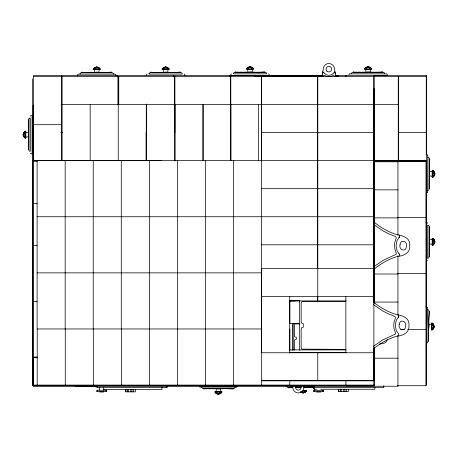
<?xml version="1.0" encoding="UTF-8"?>
<svg xmlns="http://www.w3.org/2000/svg" width="458" height="458" viewBox="0 0 458 458"><rect width="100%" height="100%" fill="white"/><g stroke="black" fill="none" stroke-linecap="round" stroke-linejoin="round"><path stroke-width="0.69" d="M427.595 192.062L427.789 155.48M432.163 177.383L432.197 170.204M432.163 245.396L432.197 238.212M432.61 177.389L432.65 170.204M432.61 245.396L432.65 238.217M434.642 174.704L434.653 172.906M434.642 242.717L434.653 240.919M435.094 174.252L435.1 173.364M435.094 242.265L435.1 241.372M426.45 344.628L427.726 308.068M431.447 330.092L431.699 322.913M431.9 330.109L432.152 322.93M434.012 327.487L434.075 325.695M434.476 327.052L434.505 326.159M299.647 300.66L299.647 350.244M237.616 386.174L236.952 387.039M295.633 387.817C297.047 387.245 299.269 387.245 300.683 387.817M348.887 74.746L349.551 73.875M98.739 72.77L99.18 69.627M167.725 72.095L168.08 69.582M252.123 71.872L252.478 69.358M215.964 391.561L216.405 388.418M370.179 71.872L370.533 69.358M322.398 74.047L323.233 69.147A5.611 5.611 0 0 1 328.827 63.525A5.611 5.611 0 0 1 334.455 69.124L335.302 74.019M292.542 386.128L292.719 387.302A5.611 5.611 0 0 0 298.335 392.912A5.611 5.611 0 0 0 303.94 387.296L304.123 386.128M323.159 76.795L323.869 75.129L325.1 75.65A7.517 7.517 0 0 0 332.617 75.633L333.83 75.112L334.546 76.767M247.601 67.921L248.247 67.36L247.629 67.807M220.813 393.107L220.195 393.554L220.75 393.262M23.45 133.438L23.53 133.238A3.985 3.372 -36.3 0 1 24.091 132.27L24.463 131.824A4.643 3.927 -71.7 0 1 25.104 131.251A4.609 3.899 -71.7 0 0 24.268 132.047M434.539 175.042L434.465 175.242A3.985 3.372 -36 0 1 433.898 176.204L433.52 176.651A4.643 3.927 -71.4 0 1 432.873 177.217A4.609 3.899 -71.4 0 0 433.715 176.427M434.539 243.049L434.465 243.25A3.985 3.372 -36 0 1 433.898 244.211L433.52 244.658A4.643 3.927 -71.4 0 1 432.873 245.23A4.609 3.899 -71.4 0 0 433.715 244.44M365.753 67.658L366.308 67.36L365.793 67.629M322.672 72.604L323.491 72.261L324.499 73.498A6.16 6.16 0 0 0 333.206 73.48L334.203 72.238L335.027 72.582M30.337 116.149L30.972 115.513L32.1 115.485L32.1 153.865L30.972 153.831L30.337 153.201M427.566 192.297L426.69 192.955M427.566 260.304L426.69 260.968M433.898 327.819L433.812 328.02A3.985 3.372 -34.3 0 1 433.216 328.964L432.827 329.399A4.643 3.927 -69.7 0 1 432.169 329.949A4.609 3.899 -69.7 0 0 433.028 329.182M426.409 344.863L426.163 345.252M433.606 176.221C434.631 174.744 433.434 176.576 433.898 176.084M433.606 244.229C434.619 242.734 433.463 244.624 433.898 244.097M399.387 254.23L397.052 250.784L396.096 245.66L397.052 240.53L399.622 236.729L399.227 235.36M398.443 335.748L398.838 334.374L396.267 330.59L395.306 325.461L396.262 320.331L398.838 316.535L398.443 315.167M433.222 328.844L433.508 328.34L433.039 328.941M313.472 387.422C311.944 387.623 310.026 387.382 308.463 387.537C306.808 387.159 305.538 387.949 303.906 387.279M398.941 237.565L399.519 236.923M398.157 317.371L398.735 316.73M94.096 68.082L93.873 68.276A4.643 3.927 -18.3 0 0 93.3 68.912A4.609 3.899 -18.3 0 1 94.096 68.082L94.319 67.898A3.985 3.372 -53.7 0 1 95.287 67.337L95.487 67.263M162.996 68.036L162.773 68.231A4.643 3.927 -18.3 0 0 162.201 68.866A4.609 3.899 -18.3 0 1 162.996 68.036L163.22 67.853A3.985 3.372 -53.7 0 1 164.187 67.292L164.388 67.217M247.389 67.807L247.165 68.002A4.643 3.927 -18.3 0 0 246.593 68.643A4.609 3.899 -18.3 0 1 247.389 67.807L247.618 67.629A3.985 3.372 -53.7 0 1 248.579 67.068L248.78 66.988M365.45 67.807L365.226 68.002A4.643 3.927 -18.3 0 0 364.654 68.643A4.609 3.899 -18.3 0 1 365.45 67.807L365.679 67.629A3.985 3.372 -53.7 0 1 366.64 67.068L366.841 66.988M221.048 393.107L221.271 392.912A4.643 3.927 -18.3 0 0 221.844 392.271A4.609 3.899 -18.3 0 1 221.048 393.107L220.825 393.285A3.985 3.372 -53.7 0 1 219.857 393.851L219.657 393.926M305.692 391.836L305.915 391.642A4.643 3.927 -18.3 0 0 306.488 391A4.609 3.899 -18.3 0 1 305.692 391.836L305.469 392.014A3.985 3.372 -53.7 0 1 304.501 392.58L304.301 392.655M374.175 266.504L383.186 260.316L396.141 254.299L396.262 253.097L394.819 248.9L394.521 245.66L394.813 242.419L396.336 237.765L395.563 236.551L388.71 233.855L383.186 230.969L374.175 224.786M373.923 269.27C380.884 263.533 388.899 258.999 397.555 256.394C403.641 255.948 410.431 252.908 409.75 245.643C410.586 236.631 401.156 235.658 394.739 233.981C387.153 231.279 380.129 227.128 373.923 222.016M373.385 346.305L382.401 340.122L395.357 334.105L395.477 332.903L394.029 328.707L393.731 325.466L394.029 322.226L395.546 317.571L394.773 316.358L387.926 313.661L382.401 310.776L373.385 304.593M373.642 348.675C380.472 343.116 388.321 338.748 396.771 336.201C402.851 335.748 409.641 332.714 408.96 325.449C409.796 316.438 400.372 315.465 393.949 313.787C386.575 311.154 379.711 307.163 373.636 302.228M399.227 255.942L399.691 254.797L398.941 253.738M367.293 67.068L367.058 67.807A4.609 1.282 -58.2 0 0 366.366 68.643A4.609 2.616 52.1 0 1 366.469 67.807L366.572 67.629A3.985 3.166 58.7 0 1 367.293 67.068M78.198 74.15L77.562 74.78L77.528 75.913M147.092 74.099L146.457 74.734L146.428 75.868M231.49 73.875L230.855 74.511L230.826 75.644L269.207 75.644L269.178 74.511L268.543 73.875M379.384 344.118L381.846 343.74A5.611 5.611 0 0 0 387.256 339.567M25.82 137.131L28.333 136.776M429.678 171.676L432.192 171.332M429.678 239.683L432.192 239.345M429.135 324.31L431.659 324.046M299.503 323.537L293.818 323.548A1.122 1.122 0 0 0 292.696 324.67L292.742 350.404M299.887 323.903L295.616 323.909A1.122 1.122 0 0 0 294.494 325.031L294.511 336.029A1.122 1.122 0 0 0 295.639 337.151L296.309 337.151L296.315 339.395L295.639 339.395A1.122 1.122 0 0 0 294.523 340.517L294.54 350.141M249.57 66.439L250.463 66.439M367.631 66.439L368.524 66.439M96.277 66.708L97.165 66.708M165.172 66.662L166.065 66.662M249.118 66.891L250.915 66.891M367.179 66.891L368.976 66.891M164.72 67.114L166.517 67.114M95.825 67.16L97.617 67.16M246.427 68.906L253.606 68.906M364.482 68.906L371.667 68.906M93.129 69.181L100.313 69.181M162.029 69.135L169.214 69.135M246.427 69.358L253.606 69.358M364.482 69.358L371.667 69.358M162.029 69.582L169.214 69.582M93.129 69.627L100.313 69.627M349.78 73.847L386.369 73.847M78.427 74.116L115.015 74.116M322.323 75.53L33.486 75.53L33.526 160.981M335.365 75.53L346.214 75.53M373.762 75.53L426.324 75.53L426.324 385.086M373.762 75.644L387.268 75.644L387.239 74.511L386.604 73.875M254.339 75.988L322.174 75.988M335.668 75.988L338.508 75.988M289.714 76.286L261.655 76.286L261.673 160.981M33.526 76.457L426.324 76.457M61.046 104.51L317.68 104.51M317.783 104.51L398.443 104.51M28.848 119.859L28.287 119.859C28.808 125.475 28.854 129.74 28.287 135.093C29.289 137.091 28.024 139.467 28.831 141.694C28.362 142.736 28.579 144.19 28.774 145.192C28.207 146.772 29.066 147.631 28.287 149.485L28.848 149.485M33.526 124.713L61.584 124.713M60.868 132.568L62.465 132.568M261.57 132.568L317.68 132.568M317.783 132.568L373.9 132.568M398.271 132.568L426.324 132.568M34.098 160.392L161.777 160.392M317.68 160.626L32.953 160.626L32.953 385.773L374.14 385.773L374.129 347.794M317.783 160.626L426.324 160.626M374.266 161.039L397.704 161.039M397.933 161.039L425.986 161.039M32.953 161.313L37.161 161.313M373.78 161.783L397.933 161.783M261.57 188.685L317.68 188.685M317.783 188.685L373.9 188.685M373.78 189.841L397.933 189.841M32.953 203.398L37.161 203.398M37.109 216.743L317.68 216.743M317.783 216.743L373.9 216.743M397.933 217.378L425.986 217.378M373.78 217.899L397.933 217.899M261.57 244.795L317.68 244.795M317.783 244.795L373.9 244.795M32.953 245.488L37.161 245.488M373.9 268.588L261.673 268.588L261.673 385.086M37.109 272.853L261.57 272.853M397.933 273.489L425.986 273.489M373.78 274.016L397.933 274.016M261.673 296.647L373.9 296.647M299.801 300.734L289.857 300.734L289.857 323.462L299.801 323.462M289.628 300.912L346.196 300.912M289.633 300.986L295.244 300.986M345.847 301.519L302.131 301.582L301.341 302.452L301.169 303.391L301.169 321.711L301.816 323.331L303.248 323.583L303.248 327.321L301.816 327.573L301.169 329.188L301.169 347.513L301.816 349.133L345.847 349.385M32.953 301.599L37.161 301.599M373.78 302.068L397.933 302.068M261.673 328.97L37.109 328.97L37.109 160.626M400.739 329.605L404.242 329.605M407.752 329.605L425.986 329.605M289.628 349.901L346.128 349.901M289.376 352.54L346.196 352.54M261.673 352.763L373.9 352.763M37.092 357.028L32.827 357.028L32.827 385.086L374.003 385.086M32.953 357.715L37.161 357.715M373.78 358.185L397.933 358.185M261.673 380.592L373.9 380.592M261.673 380.821L373.9 380.821L373.9 76.457M397.43 385.716L425.986 385.716M345.967 385.808L374.026 385.808L374.003 347.605M75.221 386.088L96.266 386.088M314.354 386.775L308.669 386.775L308.669 385.579M97.159 387.021L95.733 387.021L95.733 385.819M166.139 387.021L167.559 387.021L167.559 385.819M200.129 387.067L236.717 387.067M293.068 387.147C291.523 386.243 286.422 388.916 286.456 385.796M295.009 387.147L301.318 387.147M303.78 387.147L313.226 387.147M316.415 389.248L314.28 389.248L312.562 386.775M320.663 389.248L374.884 389.248L374.884 387.394M103.485 389.489L161.949 389.489L161.949 387.021M96.478 390.21L106.8 390.21M303.07 390.29L306.66 390.29M313.387 390.296L323.709 390.296M303.07 390.737L306.66 390.737M96.478 391.561L106.8 391.561M214.831 391.561L222.016 391.561M313.387 391.647L323.709 391.647M99.655 392.008L103.697 392.008M214.831 392.008L222.016 392.008M316.564 392.094L320.606 392.094M302.171 392.758L303.963 392.758M302.624 393.204L303.511 393.204M217.527 394.029L219.325 394.029M217.979 394.475L218.872 394.475M425.997 154.569L427.125 154.604L427.755 155.245M427.778 157.163L428.677 157.283L429.117 158.067L428.957 189.486L428.505 190.265L427.606 190.379M429.226 158.966L429.787 158.966C429.238 164.577 429.169 168.842 429.707 174.2C428.694 176.193 429.953 178.574 429.135 180.796C429.593 181.843 429.369 183.297 429.169 184.299C429.73 185.879 428.86 186.732 429.633 188.593L429.072 188.593M429.386 160.088L429.501 160.088M425.997 222.582L427.125 222.617L427.755 223.252M429.226 226.973L429.787 226.979C429.238 232.59 429.169 236.855 429.707 242.213C428.694 244.2 429.953 246.581 429.135 248.809C429.593 249.85 429.369 251.305 429.169 252.312C429.73 253.892 428.86 254.745 429.633 256.606L429.072 256.6M429.386 228.095L429.781 228.101M425.963 307.106L427.091 307.175L427.703 307.833M427.669 309.745L428.562 309.9L428.98 310.69L427.887 342.097L427.411 342.859L426.507 342.945M429.066 311.595L429.627 311.612C428.906 317.205 428.711 321.464 429.094 326.84C428.018 328.798 429.203 331.214 428.322 333.413C428.751 334.472 428.482 335.92 428.253 336.916C428.768 338.514 427.875 339.338 428.591 341.221L428.03 341.204M25.82 132.213L28.333 132.568M429.656 175.883L432.169 176.25M429.656 243.896L432.169 244.263M24.268 137.062L23.822 136.444L24.114 136.999M433.096 324.138L433.629 324.808L433.205 324.172M369.308 66.988L369.509 67.068A3.985 3.372 53.7 0 1 370.476 67.629L370.923 68.002A4.643 3.927 18.3 0 1 371.495 68.643A4.609 3.899 18.3 0 0 370.699 67.807M251.253 66.988L251.453 67.068A3.985 3.372 53.7 0 1 252.415 67.629L252.862 68.002A4.643 3.927 18.3 0 1 253.44 68.643A4.609 3.899 18.3 0 0 252.644 67.807M166.855 67.217L167.055 67.292A3.985 3.372 53.7 0 1 168.023 67.853L168.47 68.231A4.643 3.927 18.3 0 1 169.042 68.866A4.609 3.899 18.3 0 0 168.246 68.036M97.955 67.263L98.155 67.337A3.985 3.372 53.7 0 1 99.123 67.898L99.569 68.276A4.643 3.927 18.3 0 1 100.142 68.912A4.609 3.899 18.3 0 0 99.346 68.082M301.833 392.655L301.633 392.58A3.985 3.372 53.7 0 1 300.666 392.019M217.189 393.926L216.989 393.851A3.985 3.372 53.7 0 1 216.021 393.29L215.575 392.912A4.643 3.927 18.3 0 1 215.002 392.271A4.609 3.899 18.3 0 0 215.798 393.107M433.892 239.488L434.184 240.044L433.921 239.528M184.145 74.099L184.78 74.734L184.809 75.868M115.244 74.15L115.88 74.78L115.914 75.913M199.9 387.039L199.236 386.174M300.872 391.836L301.301 392.283L300.683 391.836M370.356 67.629L369.846 67.36L370.402 67.658M252.301 67.629L251.786 67.36L252.404 67.807M99.002 67.898L98.487 67.635L99.105 68.082M24.268 137.297L24.463 137.52A4.643 3.927 71.7 0 0 25.104 138.093A4.609 3.899 71.7 0 1 24.268 137.297L24.091 137.074A3.985 3.372 36.3 0 1 23.53 136.106L23.45 135.906M433.743 171.178L433.549 170.954A4.643 3.927 72 0 0 432.913 170.376A4.609 3.899 72 0 1 433.743 171.178L433.921 171.401A3.985 3.372 36.6 0 1 434.476 172.368L434.556 172.569M433.743 239.185L433.549 238.962A4.643 3.927 72 0 0 432.913 238.383A4.609 3.899 72 0 1 433.743 239.185L433.921 239.414A3.985 3.372 36.6 0 1 434.476 240.381L434.556 240.582M433.216 323.932L433.028 323.703A4.643 3.927 73.7 0 0 432.409 323.108A4.609 3.899 73.7 0 1 433.216 323.932L433.388 324.167A3.985 3.372 38.3 0 1 433.915 325.151L433.984 325.352M323.995 72.845L323.611 72.347M312.843 386.775L314.28 389.248L314.28 386.775M365.616 69.358L365.971 71.872M247.555 69.358L247.91 71.872M220.527 389.042L220.882 391.561M163.162 69.582L163.517 72.095M94.262 69.627L94.617 72.141M292.828 387.817L292.41 387.279L290.864 387.817L290.303 387.256L289.742 387.817L288.254 387.817L288.254 387.256M293.143 323.686L293.189 350.021M426.284 75.53L426.284 154.73M426.284 192.371L426.284 222.914M426.284 260.562L426.284 307.444M426.284 342.069L426.284 384.159M425.986 385.773L425.986 161.262L397.933 161.262L397.933 235.435M398.443 76.457L398.443 160.626M398.271 76.457L398.271 160.626M398.151 160.311L398.151 161.766M397.933 255.73L397.933 315.396M397.933 335.285L397.933 386.243L33.188 386.243L33.188 105.203M384.686 73.847L384.565 72.948L383.787 72.501L352.362 72.501L351.584 72.948L351.463 73.847M383.764 385.722L383.764 387.605L314.182 387.605L314.182 385.722M382.888 72.387L382.888 71.826C377.278 72.347 373.012 72.393 367.654 71.826C365.661 72.828 363.286 71.562 361.059 72.37C360.011 71.9 358.557 72.118 357.555 72.312C355.975 71.746 355.116 72.61 353.261 71.826L353.261 72.387M374.129 88.589L374.129 256.932M374.129 257.07L374.129 303.139M374.003 303.047L374.003 75.335L345.945 75.335L345.945 76.749M348.366 389.248L348.366 391.601L338.674 391.601L338.674 389.248M346.517 389.248L346.517 391.601M345.945 380.134L345.945 385.086M345.842 296.292L345.842 352.895M344.897 389.248L344.897 391.601M343.712 389.248L343.712 391.601M341.176 389.248L341.176 391.601M340.603 389.248L340.603 391.601M338.811 389.248L338.811 391.601M323.022 390.296L323.022 391.647M317.783 76.457L317.783 300.912M317.783 352.763L317.783 380.821M317.68 76.457L317.68 268.646M317.68 296.704L317.68 300.912M314.079 390.296L314.079 391.647M289.834 328.97L289.834 350.278M289.834 380.174L289.834 385.086M289.731 296.292L289.731 352.895M264.833 72.387L264.833 71.826C259.217 72.347 254.951 72.393 249.593 71.826C247.601 72.828 245.225 71.562 242.998 72.37C241.956 71.9 240.502 72.118 239.494 72.312C237.914 71.746 237.061 72.61 235.2 71.826L235.2 72.387M261.57 76.457L261.57 352.54M258.512 104.51L258.512 160.626M235.034 387.067L234.914 387.966L234.135 388.418L202.711 388.418L201.932 387.966L201.812 387.067M233.614 328.97L233.614 385.086M233.511 160.626L233.511 328.97M233.236 388.527L233.236 389.088C227.626 388.567 223.361 388.521 218.002 389.088C216.01 388.086 213.634 389.357 211.407 388.55C210.359 389.014 208.905 388.796 207.903 388.602C206.323 389.174 205.465 388.31 203.61 389.088L203.61 388.527M230.987 104.51L230.987 160.626M230.809 76.457L230.809 104.51M230.454 76.457L230.454 160.626M229.979 75.53L229.979 76.933M205.556 328.97L205.556 385.086M205.453 160.626L205.453 328.97M203.152 104.51L203.152 160.626M202.928 104.51L202.928 160.626M180.435 72.61L180.435 72.049C174.819 72.57 170.553 72.622 165.201 72.049C163.203 73.057 160.827 71.786 158.6 72.593C157.558 72.129 156.104 72.341 155.096 72.536C153.522 71.969 152.663 72.833 150.808 72.049L150.808 72.61M177.498 328.97L177.498 385.086M177.395 160.626L177.395 328.97M175.093 104.51L175.093 160.626M174.87 76.457L174.87 132.568M174.693 76.457L174.693 160.981M174.343 104.155L174.343 132.568M173.868 75.53L173.868 76.933M166.855 385.636L166.855 387.52L97.273 387.52L97.273 385.636M149.445 328.97L149.445 385.086M149.337 160.626L149.337 328.97M146.634 104.51L146.634 160.626M146.463 104.155L146.463 132.568M146.285 104.155L146.285 160.626M146.108 132.568L146.108 160.271M135.436 389.489L135.436 391.842L125.744 391.842L125.744 389.489M133.524 389.489L133.524 391.842M131.961 389.489L131.961 391.842M130.776 389.489L130.776 391.842M128.246 389.489L128.246 391.842M127.673 389.489L127.673 391.842M125.876 389.489L125.876 391.842M121.387 328.97L121.387 385.086M121.284 160.626L121.284 328.97M118.754 76.457L118.754 104.51M118.404 76.457L118.404 104.865M118.227 76.457L118.227 160.626M118.049 76.457L118.049 104.51M117.752 75.53L117.752 76.933M113.332 74.116L113.212 73.217L112.433 72.77L81.009 72.77L80.23 73.217L80.11 74.116M111.534 72.656L111.534 72.095C105.924 72.616 101.653 72.667 96.3 72.095C94.302 73.103 91.926 71.832 89.699 72.639C88.657 72.175 87.203 72.387 86.201 72.582C84.621 72.015 83.762 72.879 81.908 72.095L81.908 72.656M106.113 390.21L106.113 391.561M103.697 387.52L103.697 390.21M99.655 387.52L99.655 390.21M97.17 390.21L97.17 391.561M93.329 328.97L93.329 385.086M93.226 160.626L93.226 328.97M90.169 104.51L90.169 160.626M65.271 328.97L65.271 385.086M65.168 160.626L65.168 328.97M62.111 76.457L62.111 160.626M61.641 75.53L61.641 76.933M61.544 75.53L61.584 160.197M37.212 328.97L37.212 385.086M32.65 78.856L32.65 385.464M25.82 131.08L25.82 138.264M25.367 131.08L25.367 138.264M23.347 133.776L23.347 135.568M22.9 134.228L22.9 135.116M300.694 385.791A2.805 2.805 0 0 1 298.45 390.101A2.805 2.805 0 0 1 295.839 386.002M301.702 391.435A4.609 1.282 58.2 0 0 302.051 391.836L302.286 392.58A3.985 3.166 -58.7 0 1 301.559 392.019L301.456 391.836A4.609 2.616 -52.1 0 1 301.375 391.435M335.851 76.446A69.599 69.599 0 0 1 334.832 71.58M322.856 71.608A69.753 69.753 0 0 1 321.854 76.475M427.778 225.17L427.606 258.392L428.053 258.392L428.957 257.499L429.117 226.075L428.677 225.296L427.778 225.17M400.063 244.641C398.3 249.667 405.971 252.782 406.418 246.662C408.175 241.635 400.504 238.521 400.063 244.641M399.273 324.447C397.51 329.474 405.181 332.588 405.628 326.468C407.391 321.442 399.72 318.321 399.273 324.447M28.991 118.731L28.963 150.384L29.409 151.163L30.308 151.283L30.308 118.061L29.409 118.181L28.991 118.731M149.039 73.389L149.01 74.07L182.232 74.07L182.112 73.171L181.334 72.725L149.909 72.725L149.039 73.389M233.437 73.165L233.408 73.847L266.625 73.847L266.504 72.948L265.726 72.501L234.301 72.501L233.437 73.165M94.337 68.082L94.955 67.635L94.337 68.082M163.231 68.036L163.85 67.584L163.231 68.036M305.486 391.727L304.833 392.283L305.486 391.727M95.144 67.984L95.109 68.082A4.609 2.616 52.1 0 0 95.012 68.918A4.609 1.282 -58.2 0 1 95.705 68.082L95.94 67.337A3.985 3.166 58.7 0 0 95.212 67.898L95.144 67.984M164.044 67.939L164.01 68.036A4.609 2.616 52.1 0 0 163.912 68.866A4.609 1.282 -58.2 0 1 164.605 68.036L164.84 67.292A3.985 3.166 58.7 0 0 164.113 67.853L164.044 67.939M248.442 67.715L248.408 67.807A4.609 2.616 52.1 0 0 248.305 68.643A4.609 1.282 -58.2 0 1 248.997 67.807L249.232 67.068A3.985 3.166 58.7 0 0 248.511 67.629L248.442 67.715M220.035 393.107L219.932 393.285A3.985 3.166 58.7 0 1 219.205 393.851L219.439 393.107A4.609 1.282 -58.2 0 0 220.138 392.271A4.609 2.616 52.1 0 1 220.035 393.107M304.679 391.836L304.576 392.014A3.985 3.166 58.7 0 1 303.849 392.58L304.083 391.836A4.609 1.282 -58.2 0 0 304.776 391A4.609 2.616 52.1 0 1 304.679 391.836M23.53 133.891L24.268 133.656A4.609 1.282 -31.8 0 1 25.104 132.963A4.609 2.616 37.9 0 0 24.268 133.066L24.091 133.169A3.985 3.166 31.3 0 0 23.53 133.891M24.268 132.477L23.822 132.906L24.268 132.477M434.545 174.424L434.465 174.59A3.985 3.166 31.6 0 1 433.898 175.311L433.72 175.408A4.609 2.616 38.2 0 1 432.884 175.506A4.609 1.282 -31.5 0 0 433.72 174.819L434.545 174.424M434.545 242.431L434.465 242.597A3.985 3.166 31.6 0 1 433.898 243.318L433.72 243.421A4.609 2.616 38.2 0 1 432.884 243.519A4.609 1.282 -31.5 0 0 433.72 242.826L434.545 242.431M433.921 327.201L433.835 327.367A3.985 3.166 33.3 0 1 433.251 328.071L433.068 328.168A4.609 2.616 39.9 0 1 432.226 328.237A4.609 1.282 -29.8 0 0 433.085 327.573L433.921 327.201M23.925 134.497C23.89 136.049 24.743 133.747 23.925 134.497M433.886 173.347C433.102 174.355 434.699 174.298 433.886 173.347M433.886 241.355L433.881 242.271L433.909 241.389M433.291 326.107L433.262 327.018L433.32 326.142M96.3 67.898L97.176 67.927L96.3 67.898M165.195 67.853L166.077 67.881L165.195 67.853M249.593 67.629L250.474 67.658L249.593 67.629M367.654 67.629L368.535 67.658L367.654 67.629M218.884 393.262C217.934 394.08 217.871 392.483 218.884 393.262M303.522 391.991L302.646 392.014L303.522 391.991M28.579 120.981L28.568 120.981M28.568 148.363L28.579 148.363M433.737 171.412L434.184 172.036L433.737 171.412M24.268 136.284L24.091 136.181A3.985 3.166 -31.3 0 1 23.53 135.453L24.268 135.688A4.609 1.282 31.8 0 0 25.104 136.381A4.609 2.616 -37.9 0 1 24.268 136.284M433.829 172.225L433.737 172.191A4.609 2.616 -37.6 0 0 432.902 172.088A4.609 1.282 32.1 0 1 433.732 172.786L434.476 173.027A3.985 3.166 -31 0 0 433.915 172.294L433.829 172.225M433.829 240.238L433.737 240.204A4.609 2.616 -37.6 0 0 432.902 240.095A4.609 1.282 32.1 0 1 433.732 240.794L434.476 241.034A3.985 3.166 -31 0 0 433.915 240.307L433.829 240.238M433.274 324.985L433.176 324.951A4.609 2.616 -35.9 0 0 432.346 324.819A4.609 1.282 33.8 0 1 433.159 325.541L433.892 325.804A3.985 3.166 -29.3 0 0 433.354 325.06L433.274 324.985M368.856 67.068L369.091 67.807A4.609 1.282 58.2 0 1 369.789 68.643A4.609 2.616 -52.1 0 0 369.686 67.807L369.583 67.629A3.985 3.166 -58.7 0 0 368.856 67.068M250.795 67.068L251.03 67.807A4.609 1.282 58.2 0 1 251.728 68.643A4.609 2.616 -52.1 0 0 251.625 67.807L251.522 67.629A3.985 3.166 -58.7 0 0 250.795 67.068M166.403 67.292L166.638 68.036A4.609 1.282 58.2 0 1 167.33 68.866A4.609 2.616 -52.1 0 0 167.227 68.036L167.124 67.853A3.985 3.166 -58.7 0 0 166.403 67.292M97.502 67.337L97.737 68.082A4.609 1.282 58.2 0 1 98.43 68.918A4.609 2.616 -52.1 0 0 98.333 68.082L98.23 67.898A3.985 3.166 -58.7 0 0 97.502 67.337M217.808 393.926L217.642 393.851A3.985 3.166 -58.7 0 1 216.92 393.29L216.817 393.107A4.609 2.616 -52.1 0 1 216.714 392.271A4.609 1.282 58.2 0 0 217.407 393.107L217.808 393.926M167.817 68.036L167.388 67.584L167.817 68.036M216.56 393.262C215.271 392.432 216.823 394.086 216.56 393.262M381.766 72.118L381.766 72.106M263.711 72.118L263.711 72.106M326.949 71.208A2.805 2.805 0 0 0 331.581 69.736A2.805 2.805 0 0 0 327.991 66.462A2.805 2.805 0 0 0 326.949 71.208"/></g></svg>
